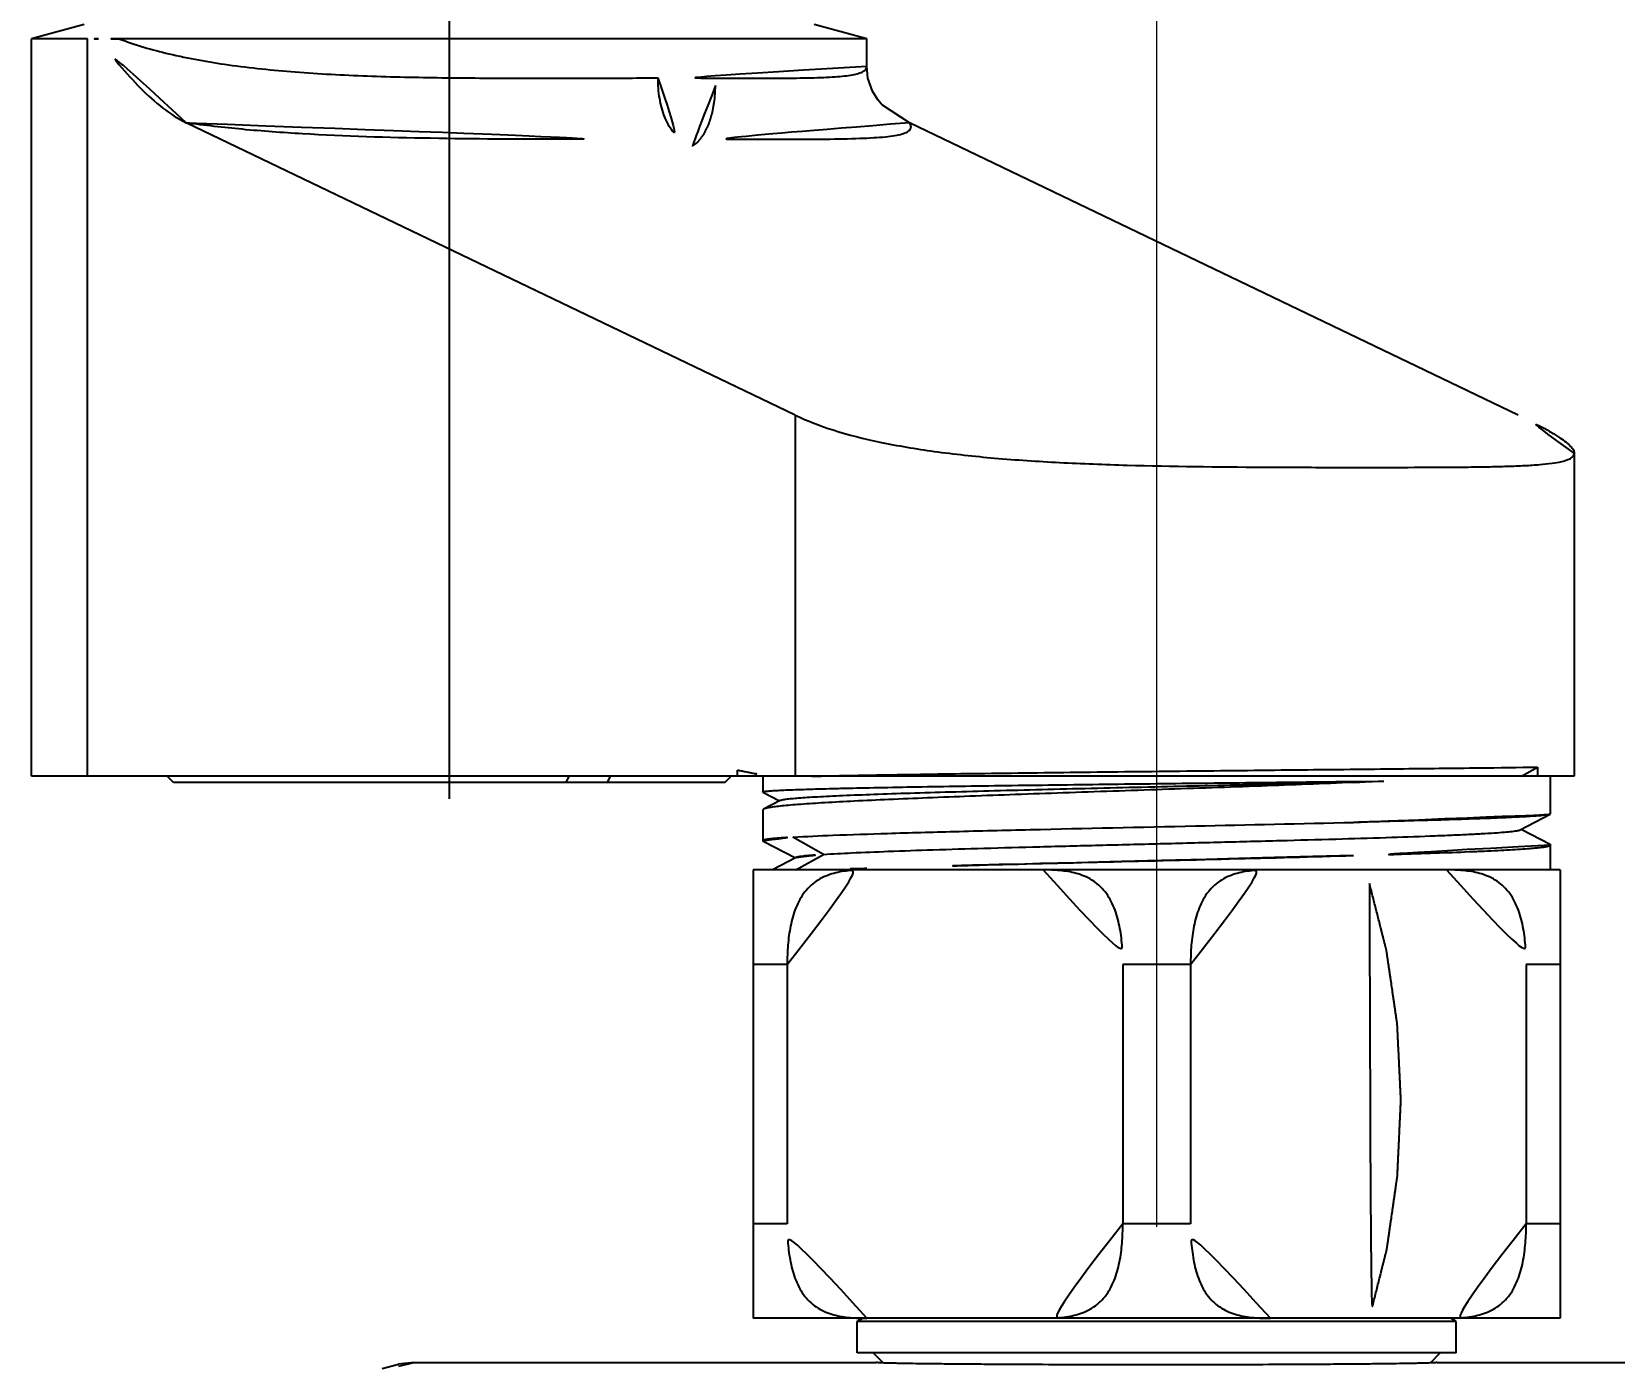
# Model space of a CAD drawing. Extents: x 16296660632 to 16296672895, y -37409619871 to -37409617326.
# Drawn here: x 16296672261.8 to 16296672312.1, y -37409617610.7 to -37409617568.3 of the extents above; entities that cross this region are included whole.
import ezdxf

# ---------------------------------------------------------------- set-up
doc = ezdxf.new("R2010")
doc.units = 0
doc.header["$LTSCALE"] = 10
doc.header["$MEASUREMENT"] = 0
doc.header["$PDMODE"] = 3
doc.header["$PDSIZE"] = -10
doc.linetypes.add('ACAD_ISO08W100', pattern=[36, 24, -3, 6, -3])
doc.layers.get('0').update_dxf_attribs({"linetype": 'CONTINUOUS'})
doc.layers.get('DEFPOINTS').update_dxf_attribs({"linetype": 'CONTINUOUS'})
doc.layers.add('06___PRT_ALL_SURFS', color=7, linetype='CONTINUOUS')
doc.styles.add('Daelim Dimension', font='')
doc.styles.get('Daelim Dimension').set_extended_font_data('나눔고딕')
doc.dimstyles.new('DEFAULT', dxfattribs={"dimscale": 2, "dimtxt": 2, "dimasz": 2, "dimexe": 0, "dimexo": 2, "dimgap": 1, "dimtad": 1, "dimdec": 1, "dimzin": 9, "dimdsep": 46, "dimtxsty": 'Daelim Dimension', "dimcen": 0.5, "dimclrd": 252, "dimclre": 252, "dimclrt": 3, "dimadec": 1, "dimazin": 0, "dimtfac": 1, "dimtdec": 1, "dimtix": 1, "dimtmove": 0, "dimatfit": 3, "dimfxl": 1, "dimtolj": 1, "dimtzin": 1, "dimlwd": 9, "dimlwe": 9, "dimarcsym": 0})

# ---------------------------------------------------------------- blocks, each defined once
blk = doc.blocks.new('*D26')
at = {"color": 5, "lineweight": 9, "transparency": 16777216}
for p, q in [((16296672297.5371, -37409617606.26368), (16296672297.5371, -37409617535.952713)), ((16296672301.5371, -37409617535.952713), (16296672443.5371, -37409617535.952713)), ((16296672447.5371, -37409617606.26368), (16296672447.5371, -37409617535.952713))]:
    blk.add_line(p, q, dxfattribs=at)
at = {"color": 5, "transparency": 16777216}
for points in [[(16296672301.5371, -37409617535.286049), (16296672301.5371, -37409617536.619377), (16296672297.5371, -37409617535.952713)], [(16296672443.5371, -37409617535.286049), (16296672443.5371, -37409617536.619377), (16296672447.5371, -37409617535.952713)]]:
    blk.add_solid(points, dxfattribs=at)
at = {"layer": 'DEFPOINTS', "color": 0, "transparency": 16777216}
for p in [(16296672447.5371, -37409617535.952713), (16296672297.5371, -37409617610.26368), (16296672447.5371, -37409617610.26368)]:
    blk.add_point(p, dxfattribs=at)
at = {"color": 7, "transparency": 16777216, "insert": (16296672372.5371, -37409617528.523529), "char_height": 10, "attachment_point": 5, "style": 'Daelim Dimension'}
blk.add_mtext('\\A1;150', dxfattribs=at)

msp = doc.modelspace()

# ---------------------------------------------------------------- linework, layer by layer
at = {"color": 1, "linetype": 'ACAD_ISO08W100'}
msp.add_line((16296672275.087099, -37409617526.616676), (16296672275.087099, -37409617592.68528), dxfattribs=at)
at = {"color": 7, "linetype": 'Continuous'}
for p, q in [((16296672263.612261, -37409617568.56131), (16296672261.837099, -37409617568.56131)), ((16296672288.337099, -37409617568.56131), (16296672264.606119, -37409617568.56131)), ((16296672288.337099, -37409617569.440086), (16296672288.337099, -37409617569.440308)), ((16296672284.236641, -37409617591.963676), (16296672284.236641, -37409617591.768639)), ((16296672309.112009, -37409617591.963676), (16296672309.622801, -37409617591.672157)), ((16296672309.622801, -37409617591.672157), (16296672309.622801, -37409617591.963676)), ((16296672310.786961, -37409617591.963676), (16296672261.837099, -37409617591.963676)), ((16296672266.337099, -37409617592.163681), (16296672266.1371, -37409617591.963676)), ((16296672283.83708, -37409617592.163681), (16296672266.33713, -37409617592.163681)), ((16296672278.79648, -37409617592.163681), (16296672278.896839, -37409617591.963676)), ((16296672280.195881, -37409617591.963676), (16296672280.09552, -37409617592.163681)), ((16296672283.837099, -37409617592.163681), (16296672284.0371, -37409617591.963676)), ((16296672303.7871, -37409617592.128197), (16296672304.74865, -37409617592.117363)), ((16296672285.042471, -37409617592.469414), (16296672285.0371, -37409617592.463821)), ((16296672285.042471, -37409617592.469414), (16296672285.56679, -37409617592.742477)), ((16296672285.5924, -37409617592.729118), (16296672285.059191, -37409617593.007202)), ((16296672285.059191, -37409617593.007202), (16296672285.0371, -37409617593.03019)), ((16296672309.07563, -37409617593.663933), (16296672310.027969, -37409617593.167793)), ((16296672310.027969, -37409617593.167793), (16296672310.0371, -37409617593.158272)), ((16296672286.961849, -37409617594.44368), (16296672285.992069, -37409617593.897079)), ((16296672310.021191, -37409617594.129173), (16296672309.102171, -37409617593.650108)), ((16296672285.04933, -37409617594.023163), (16296672285.0371, -37409617594.010368)), ((16296672285.04933, -37409617594.023163), (16296672286.073759, -37409617594.557007)), ((16296672310.021191, -37409617594.129173), (16296672310.0371, -37409617594.145737)), ((16296672286.100451, -37409617594.543098), (16296672285.34796, -37409617594.935249)), ((16296672286.089689, -37409617594.935249), (16296672286.961849, -37409617594.44368)), ((16296672288.33625, -37409617594.888603), (16296672288.262369, -37409617594.891167)), ((16296672310.02487, -37409617594.928162), (16296672310.0371, -37409617594.915413)), ((16296672284.737101, -37409617594.935249), (16296672284.737101, -37409617609.163681)), ((16296672310.337099, -37409617594.935249), (16296672284.737101, -37409617594.935249)), ((16296672310.011271, -37409617594.935249), (16296672310.02487, -37409617594.928162)), ((16296672310.337099, -37409617594.935249), (16296672310.337099, -37409617609.163681)), ((16296672285.81263, -37409617597.935249), (16296672284.737101, -37409617597.935249)), ((16296672285.81263, -37409617597.935249), (16296672285.81263, -37409617606.163673)), ((16296672296.461571, -37409617597.935249), (16296672296.461571, -37409617606.163673)), ((16296672298.612631, -37409617597.935249), (16296672296.461571, -37409617597.935249)), ((16296672298.612631, -37409617597.935249), (16296672298.612631, -37409617606.163673)), ((16296672309.26157, -37409617597.935249), (16296672309.26157, -37409617606.163673)), ((16296672310.337099, -37409617597.935249), (16296672309.26157, -37409617597.935249)), ((16296672285.81263, -37409617606.163681), (16296672284.737101, -37409617606.163681)), ((16296672298.612631, -37409617606.163681), (16296672296.461571, -37409617606.163681)), ((16296672310.337099, -37409617606.163681), (16296672309.26157, -37409617606.163681)), ((16296672310.337099, -37409617609.163681), (16296672284.737101, -37409617609.163681)), ((16296672288.0371, -37409617609.26368), (16296672288.20377, -37409617609.163681)), ((16296672288.0371, -37409617610.26368), (16296672288.0371, -37409617609.26368)), ((16296672307.0371, -37409617609.26368), (16296672288.0371, -37409617609.26368)), ((16296672307.0371, -37409617609.26368), (16296672306.87043, -37409617609.163681)), ((16296672307.0371, -37409617610.26368), (16296672307.0371, -37409617609.26368)), ((16296672307.0371, -37409617610.26368), (16296672288.0371, -37409617610.26368)), ((16296672288.85239, -37409617610.579063), (16296672288.5371, -37409617610.26368)), ((16296672306.221741, -37409617610.579117), (16296672306.5371, -37409617610.26368)), ((16296672272.956829, -37409617610.75444), (16296672273.479099, -37409617610.62352)), ((16296672273.964439, -37409617610.563637), (16296672273.47897, -37409617610.623657)), ((16296672273.493731, -37409617610.681793), (16296672273.964689, -37409617610.563599)), ((16296672273.964689, -37409617610.563599), (16296672288.636959, -37409617610.563599)), ((16296672306.437071, -37409617610.563606), (16296672306.43679, -37409617610.564217)), ((16296672306.436819, -37409617610.564217), (16296672306.437099, -37409617610.563606)), ((16296672306.437071, -37409617610.563606), (16296672438.63714, -37409617610.563606))]:
    msp.add_line(p, q, dxfattribs=at)
for centre, radius, start, end in [((16296672290.49078, -37409617275.12468), 317.313167, 272.40153974, 272.5753491), ((16296672294.18544, -37409617765.454628), 170.666268, 91.98891393, 92.37770031)]:
    msp.add_arc(centre, radius, start, end, dxfattribs=at)
for points, knots in [([(16296672264.606119, -37409617568.56131), (16296672265.122561, -37409617568.758713), (16296672266.271299, -37409617569.090981), (16296672268.146481, -37409617569.423531), (16296672270.2495, -37409617569.637604), (16296672272.511551, -37409617569.755371), (16296672274.85833, -37409617569.804916), (16296672277.212721, -37409617569.815132), (16296672279.498131, -37409617569.810043), (16296672280.990179, -37409617569.80761), (16296672281.712099, -37409617569.807587)], [0, 0, 0, 0, 0.096293447, 0.207539571, 0.331352129, 0.464212591, 0.601955959, 0.740136505, 0.874264661, 1, 1, 1, 1]), ([(16296672288.33708, -37409617569.440536), (16296672288.337061, -37409617569.455917), (16296672288.33238, -37409617569.487198), (16296672288.3097, -37409617569.530708), (16296672288.27265, -37409617569.569359), (16296672288.199169, -37409617569.619087), (16296672288.068661, -37409617569.668709), (16296672287.8706, -37409617569.712921), (16296672287.618589, -37409617569.747139), (16296672287.31348, -37409617569.772591), (16296672286.956091, -37409617569.790527), (16296672286.547899, -37409617569.802307), (16296672286.09059, -37409617569.809174), (16296672285.38846, -37409617569.813606), (16296672284.40436, -37409617569.812248), (16296672283.108021, -37409617569.808502), (16296672282.192751, -37409617569.807602), (16296672281.712099, -37409617569.807587)], [0, 0, 0, 0, 0.006847567, 0.013798348, 0.021502443, 0.030441131, 0.053092561, 0.083059031, 0.120728981, 0.166183779, 0.219331143, 0.280002582, 0.347959259, 0.422924583, 0.59256277, 0.786034984, 1, 1, 1, 1]), ([(16296672281.71209, -37409617569.807472), (16296672281.71209, -37409617570.026657), (16296672281.74621, -37409617570.448059), (16296672281.87533, -37409617570.945396), (16296672282.031151, -37409617571.284492), (16296672282.194799, -37409617571.54039), (16296672282.35799, -37409617571.694267), (16296672282.47863, -37409617571.752197)], [0, 0, 0, 0, 0.302426833, 0.580363323, 0.704057427, 0.815341845, 1, 1, 1, 1]), ([(16296672266.74202, -37409617571.229271), (16296672267.332609, -37409617571.313171), (16296672268.560049, -37409617571.452858), (16296672271.145041, -37409617571.64167), (16296672274.51626, -37409617571.739807), (16296672278.53364, -37409617571.756126), (16296672281.1945, -37409617571.752274), (16296672282.47879, -37409617571.752274)], [0, 0, 0, 0, 0.113575327, 0.235096958, 0.493392411, 0.755478983, 1, 1, 1, 1]), ([(16296672289.69169, -37409617571.229271), (16296672289.70426, -37409617571.247627), (16296672289.725109, -37409617571.283157), (16296672289.742531, -37409617571.338707), (16296672289.741261, -37409617571.391632), (16296672289.71994, -37409617571.439987), (16296672289.68029, -37409617571.482323), (16296672289.597139, -37409617571.537086), (16296672289.444811, -37409617571.590843), (16296672289.210239, -37409617571.639008), (16296672288.90686, -37409617571.67646), (16296672288.53558, -37409617571.70459), (16296672287.90807, -37409617571.733208), (16296672286.965759, -37409617571.74897), (16296672285.658871, -37409617571.753708), (16296672284.13623, -37409617571.752724), (16296672283.05201, -37409617571.752274), (16296672282.47879, -37409617571.752274)], [0, 0, 0, 0, 0.008883204, 0.016342648, 0.022956141, 0.029545765, 0.036956259, 0.045802872, 0.069066051, 0.100792041, 0.141395333, 0.190970493, 0.249423417, 0.392137997, 0.567162175, 0.771162843, 1, 1, 1, 1]), ([(16296672286.06226, -37409617580.506027), (16296672286.450899, -37409617580.692642), (16296672287.33601, -37409617581.024048), (16296672288.816031, -37409617581.395111), (16296672290.530319, -37409617581.680359), (16296672292.434999, -37409617581.88456), (16296672294.479481, -37409617582.018967), (16296672297.32102, -37409617582.125031), (16296672300.15896, -37409617582.155296), (16296672302.915001, -37409617582.163589), (16296672304.80164, -37409617582.164131), (16296672306.259859, -37409617582.161072), (16296672307.31632, -37409617582.153282), (16296672308.013241, -37409617582.143982), (16296672308.63953, -37409617582.129669), (16296672309.191031, -37409617582.10865), (16296672309.664061, -37409617582.079193), (16296672310.05596, -37409617582.039589), (16296672310.36421, -37409617581.987808), (16296672310.568041, -37409617581.929863), (16296672310.684469, -37409617581.869881), (16296672310.742611, -37409617581.823792), (16296672310.779261, -37409617581.770729), (16296672310.787109, -37409617581.731033), (16296672310.7871, -37409617581.712082)], [0, 0, 0, 0, 0.051680229, 0.112848283, 0.182696798, 0.259829781, 0.342396909, 0.428260878, 0.600670207, 0.682578582, 0.758648577, 0.826832175, 0.857383726, 0.885295537, 0.910381718, 0.932479266, 0.9514497, 0.967194517, 0.979663429, 0.988917138, 0.992426475, 0.995303017, 0.997728654, 1, 1, 1, 1]), ([(16296672310.7871, -37409617581.712082), (16296672310.78709, -37409617581.67701), (16296672310.757879, -37409617581.5951), (16296672310.663811, -37409617581.480881), (16296672310.51753, -37409617581.352654), (16296672310.31732, -37409617581.210457), (16296672310.063881, -37409617581.053322), (16296672309.62727, -37409617580.808319), (16296672309.268141, -37409617580.629051), (16296672309.01194, -37409617580.506027)], [0, 0, 0, 0, 0.04807539, 0.113788178, 0.20185678, 0.313869905, 0.450121636, 0.610425262, 1, 1, 1, 1]), ([(16296672284.236641, -37409617591.768639), (16296672284.33637, -37409617591.793648), (16296672284.73365, -37409617591.884872), (16296672285.13887, -37409617591.942398), (16296672285.442909, -37409617591.963676)], [0, 0, 0, 0, 0.252257738, 1, 1, 1, 1]), ([(16296672286.5979, -37409617591.963676), (16296672287.377729, -37409617591.945351), (16296672289.13751, -37409617591.913033), (16296672292.008961, -37409617591.871559), (16296672295.266239, -37409617591.831978), (16296672298.682011, -37409617591.794678), (16296672302.017891, -37409617591.760139), (16296672305.04101, -37409617591.728813), (16296672307.540421, -37409617591.700958), (16296672309.008101, -37409617591.682137), (16296672309.622801, -37409617591.672157)], [0, 0, 0, 0, 0.101625721, 0.229305975, 0.374140039, 0.526023719, 0.674349413, 0.808771168, 0.919905489, 1, 1, 1, 1]), ([(16296672285.0371, -37409617592.463821), (16296672285.0371, -37409617592.46077), (16296672285.04858, -37409617592.455009), (16296672285.067329, -37409617592.450409), (16296672285.10198, -37409617592.444168), (16296672285.14831, -37409617592.438454), (16296672285.208509, -37409617592.432411), (16296672285.31473, -37409617592.423767), (16296672285.48027, -37409617592.413406), (16296672285.71739, -37409617592.401711), (16296672286.005131, -37409617592.390038), (16296672286.34223, -37409617592.378403), (16296672286.72728, -37409617592.366837), (16296672287.158609, -37409617592.35537), (16296672287.820761, -37409617592.339523), (16296672288.74869, -37409617592.320389), (16296672289.97097, -37409617592.29863), (16296672291.32271, -37409617592.277328), (16296672292.780781, -37409617592.256531), (16296672294.32023, -37409617592.23629), (16296672295.914721, -37409617592.216637), (16296672298.071529, -37409617592.191353), (16296672300.698759, -37409617592.16217), (16296672302.782141, -37409617592.139427), (16296672303.7871, -37409617592.128197)], [0, 0, 0, 0, 0.000487389, 0.001608411, 0.003421314, 0.005934836, 0.009150536, 0.013067871, 0.022992604, 0.03566616, 0.051039751, 0.069047958, 0.089611941, 0.112648561, 0.138055679, 0.195540593, 0.261084445, 0.333568365, 0.411752534, 0.494299516, 0.579796458, 0.666782428, 0.839264069, 1, 1, 1, 1]), ([(16296672303.7871, -37409617592.159149), (16296672302.812241, -37409617592.200142), (16296672300.791071, -37409617592.277687), (16296672297.719379, -37409617592.385483), (16296672295.11727, -37409617592.474342), (16296672293.08021, -37409617592.54599), (16296672291.644039, -37409617592.59845), (16296672290.30303, -37409617592.650307), (16296672289.078859, -37409617592.701591), (16296672287.991289, -37409617592.75222), (16296672287.05789, -37409617592.8022), (16296672286.38361, -37409617592.845383), (16296672285.932501, -37409617592.880867), (16296672285.663481, -37409617592.905502), (16296672285.44252, -37409617592.929977), (16296672285.27, -37409617592.95372), (16296672285.147409, -37409617592.977432), (16296672285.081841, -37409617592.995407), (16296672285.059219, -37409617593.007202)], [0, 0, 0, 0, 0.156079843, 0.323551475, 0.491663903, 0.572566006, 0.649610069, 0.721553832, 0.787238288, 0.845605165, 0.895714203, 0.936762093, 0.953680037, 0.968100078, 0.979969907, 0.989251283, 0.995919142, 1, 1, 1, 1]), ([(16296672285.592409, -37409617592.729118), (16296672285.600479, -37409617592.724907), (16296672285.622009, -37409617592.717628), (16296672285.683001, -37409617592.703194), (16296672285.79351, -37409617592.686958), (16296672285.965891, -37409617592.668167), (16296672286.19104, -37409617592.649353), (16296672286.467739, -37409617592.630257), (16296672286.7948, -37409617592.611153), (16296672287.17065, -37409617592.59198), (16296672287.764139, -37409617592.565071), (16296672288.613251, -37409617592.532272), (16296672289.74964, -37409617592.494423), (16296672291.02725, -37409617592.456543), (16296672292.423241, -37409617592.418678), (16296672293.912901, -37409617592.380852), (16296672296.009979, -37409617592.330017), (16296672298.66361, -37409617592.268333), (16296672301.76104, -37409617592.195442), (16296672303.78286, -37409617592.144112), (16296672304.74865, -37409617592.117363)], [0, 0, 0, 0, 0.00142507, 0.003529837, 0.009815361, 0.018872543, 0.030673421, 0.045162292, 0.062276823, 0.081938378, 0.104054313, 0.15524302, 0.214910466, 0.281980748, 0.355256897, 0.43344238, 0.515164801, 0.683514828, 0.848809188, 1, 1, 1, 1]), ([(16296672303.7871, -37409617593.426804), (16296672304.224369, -37409617593.41613), (16296672305.059071, -37409617593.395111), (16296672306.244671, -37409617593.362556), (16296672307.292061, -37409617593.330353), (16296672308.07053, -37409617593.302673), (16296672308.61187, -37409617593.280144), (16296672308.9529, -37409617593.264198), (16296672309.24855, -37409617593.248383), (16296672309.49766, -37409617593.232674), (16296672309.69931, -37409617593.217262), (16296672309.852551, -37409617593.20195), (16296672309.949989, -37409617593.188873), (16296672310.002899, -37409617593.177116), (16296672310.02124, -37409617593.171272), (16296672310.02795, -37409617593.167793)], [0, 0, 0, 0, 0.209969814, 0.400819031, 0.569357906, 0.71299961, 0.774748998, 0.829447415, 0.876888451, 0.916876406, 0.949269392, 0.973950276, 0.990837675, 0.996369845, 1, 1, 1, 1]), ([(16296672285.03713, -37409617594.010368), (16296672285.037189, -37409617594.003441), (16296672285.06295, -37409617593.990303), (16296672285.105391, -37409617593.979713), (16296672285.18343, -37409617593.965393), (16296672285.287769, -37409617593.952179), (16296672285.423071, -37409617593.938164), (16296672285.58708, -37409617593.924294), (16296672285.780069, -37409617593.910278), (16296672285.918261, -37409617593.90152), (16296672285.992069, -37409617593.897079)], [0, 0, 0, 0, 0.021467411, 0.070583641, 0.149911577, 0.259734697, 0.400011474, 0.570496346, 0.770677961, 1, 1, 1, 1]), ([(16296672285.992069, -37409617593.897079), (16296672286.415529, -37409617593.871628), (16296672287.41716, -37409617593.827499), (16296672289.125139, -37409617593.769852), (16296672291.211901, -37409617593.712273), (16296672294.46769, -37409617593.633324), (16296672298.69165, -37409617593.542397), (16296672302.11297, -37409617593.46769), (16296672303.7871, -37409617593.426804)], [0, 0, 0, 0, 0.07149187, 0.168947823, 0.287999975, 0.423290734, 0.717785613, 1, 1, 1, 1]), ([(16296672286.961849, -37409617594.44368), (16296672287.25919, -37409617594.424156), (16296672287.946659, -37409617594.388634), (16296672289.105659, -37409617594.341438), (16296672290.506281, -37409617594.293877), (16296672292.108459, -37409617594.245987), (16296672293.86644, -37409617594.197983), (16296672295.730009, -37409617594.149887), (16296672297.646, -37409617594.101784), (16296672299.559811, -37409617594.053703), (16296672301.41696, -37409617594.005669), (16296672303.1647, -37409617593.957764), (16296672304.753481, -37409617593.910042), (16296672305.957161, -37409617593.868889), (16296672306.807341, -37409617593.835197), (16296672307.349581, -37409617593.81115), (16296672307.82243, -37409617593.787201), (16296672308.222639, -37409617593.763412), (16296672308.54738, -37409617593.739777), (16296672308.769739, -37409617593.719116), (16296672308.908079, -37409617593.70166), (16296672308.98214, -37409617593.68998), (16296672309.03598, -37409617593.678391), (16296672309.0651, -37409617593.669403), (16296672309.0756, -37409617593.663933)], [0, 0, 0, 0, 0.040389309, 0.093301007, 0.157227027, 0.230344733, 0.310566085, 0.395601863, 0.483026974, 0.570351099, 0.655090389, 0.734838933, 0.807337697, 0.870539087, 0.898086753, 0.922665644, 0.944108204, 0.962261618, 0.977006698, 0.988241645, 0.992523271, 0.995907769, 0.998394817, 1, 1, 1, 1]), ([(16296672310.0371, -37409617594.145737), (16296672310.0371, -37409617594.149948), (16296672310.028009, -37409617594.160057), (16296672309.9923, -37409617594.175003), (16296672309.913031, -37409617594.193359), (16296672309.78005, -37409617594.212997), (16296672309.594179, -37409617594.233559), (16296672309.35708, -37409617594.254173), (16296672309.0693, -37409617594.274918), (16296672308.732201, -37409617594.29567), (16296672308.347139, -37409617594.316429), (16296672307.915791, -37409617594.337158), (16296672307.253679, -37409617594.365952), (16296672306.325649, -37409617594.401123), (16296672305.103279, -37409617594.441689), (16296672304.240231, -37409617594.467499), (16296672303.7871, -37409617594.480553)], [0, 0, 0, 0, 0.002015908, 0.005644137, 0.018871465, 0.040387716, 0.070204864, 0.108216733, 0.154289573, 0.208229769, 0.269811116, 0.338786146, 0.414844298, 0.586893439, 0.783111899, 1, 1, 1, 1]), ([(16296672286.100451, -37409617594.543098), (16296672286.11128, -37409617594.537453), (16296672286.141439, -37409617594.528259), (16296672286.19726, -37409617594.516373), (16296672286.27424, -37409617594.504402), (16296672286.418289, -37409617594.486504), (16296672286.649839, -37409617594.465347), (16296672286.84889, -37409617594.451088), (16296672286.961849, -37409617594.44368)], [0, 0, 0, 0, 0.042180905, 0.107850632, 0.197400148, 0.310906048, 0.609125685, 1, 1, 1, 1]), ([(16296672303.7871, -37409617594.480553), (16296672302.473949, -37409617594.518372), (16296672299.760481, -37409617594.588364), (16296672295.7178, -37409617594.685493), (16296672291.88059, -37409617594.780838), (16296672289.44383, -37409617594.850288), (16296672288.33625, -37409617594.888603)], [0, 0, 0, 0, 0.254982527, 0.526846774, 0.784895058, 1, 1, 1, 1]), ([(16296672285.81263, -37409617597.935249), (16296672285.81263, -37409617597.731369), (16296672285.826269, -37409617597.324028), (16296672285.890921, -37409617596.818542), (16296672285.98481, -37409617596.424423), (16296672286.08098, -37409617596.139214), (16296672286.20746, -37409617595.870071), (16296672286.368389, -37409617595.626022), (16296672286.563881, -37409617595.417061), (16296672286.788549, -37409617595.250557), (16296672287.033239, -37409617595.127434), (16296672287.28915, -37409617595.042122), (16296672287.550591, -37409617594.986771), (16296672287.90213, -37409617594.943268), (16296672288.167629, -37409617594.935249), (16296672288.34425, -37409617594.935249)], [0, 0, 0, 0, 0.133569495, 0.266752404, 0.332994695, 0.398716315, 0.463601713, 0.527283288, 0.58943678, 0.650077171, 0.70950329, 0.768131763, 0.826319617, 0.884293298, 1, 1, 1, 1]), ([(16296672293.929951, -37409617594.935249), (16296672294.106569, -37409617594.935249), (16296672294.372061, -37409617594.943283), (16296672294.72357, -37409617594.986778), (16296672294.984949, -37409617595.042091), (16296672295.24078, -37409617595.127373), (16296672295.485411, -37409617595.25042), (16296672295.710119, -37409617595.416809), (16296672295.90556, -37409617595.625809), (16296672296.06662, -37409617595.869797), (16296672296.193119, -37409617596.138977), (16296672296.28936, -37409617596.42424), (16296672296.383261, -37409617596.818413), (16296672296.447929, -37409617597.323959), (16296672296.461571, -37409617597.731354), (16296672296.461571, -37409617597.935249)], [0, 0, 0, 0, 0.115706372, 0.173672657, 0.231847257, 0.290456593, 0.349858143, 0.410489835, 0.472646245, 0.536329939, 0.601235248, 0.666961701, 0.733217307, 0.866416559, 1, 1, 1, 1]), ([(16296672298.612631, -37409617597.935249), (16296672298.612631, -37409617597.731354), (16296672298.62628, -37409617597.323967), (16296672298.69092, -37409617596.818459), (16296672298.784849, -37409617596.424332), (16296672298.880989, -37409617596.139099), (16296672299.007549, -37409617595.86998), (16296672299.168449, -37409617595.625893), (16296672299.364019, -37409617595.416962), (16296672299.58868, -37409617595.250473), (16296672299.83334, -37409617595.127403), (16296672300.089199, -37409617595.042107), (16296672300.350599, -37409617594.986794), (16296672300.70212, -37409617594.943283), (16296672300.96763, -37409617594.935249), (16296672301.144251, -37409617594.935249)], [0, 0, 0, 0, 0.133580858, 0.266773685, 0.333016425, 0.398742397, 0.463625682, 0.527315409, 0.589477258, 0.650115707, 0.709527342, 0.768141547, 0.826320045, 0.88428951, 1, 1, 1, 1]), ([(16296672304.2871, -37409617595.363678), (16296672304.32095, -37409617595.496391), (16296672304.371731, -37409617595.695473), (16296672304.43943, -37409617595.960899), (16296672304.4902, -37409617596.159973), (16296672304.540979, -37409617596.359039), (16296672304.591749, -37409617596.558113), (16296672304.63406, -37409617596.724007), (16296672304.66791, -37409617596.85672), (16296672304.6933, -37409617596.956261), (16296672304.718691, -37409617597.055794), (16296672304.739849, -37409617597.138741), (16296672304.756769, -37409617597.205101), (16296672304.769461, -37409617597.254868), (16296672304.78216, -37409617597.304626), (16296672304.79274, -37409617597.346107), (16296672304.801201, -37409617597.379288), (16296672304.807541, -37409617597.404167), (16296672304.81283, -37409617597.424911), (16296672304.81707, -37409617597.441498), (16296672304.82024, -37409617597.453941), (16296672304.82288, -37409617597.46431), (16296672304.825001, -37409617597.472603), (16296672304.826321, -37409617597.477791), (16296672304.827379, -37409617597.481934), (16296672304.828039, -37409617597.484543), (16296672304.82851, -37409617597.486343), (16296672304.82876, -37409617597.487389), (16296672304.828899, -37409617597.488548), (16296672304.829121, -37409617597.48996), (16296672304.829611, -37409617597.493393), (16296672304.83037, -37409617597.498497), (16296672304.831369, -37409617597.505333), (16296672304.832371, -37409617597.512154), (16296672304.8337, -37409617597.521263), (16296672304.836029, -37409617597.537193), (16296672304.839371, -37409617597.559952), (16296672304.84337, -37409617597.587273), (16296672304.84737, -37409617597.614578), (16296672304.85137, -37409617597.641891), (16296672304.856701, -37409617597.678307), (16296672304.863371, -37409617597.723831), (16296672304.874041, -37409617597.796661), (16296672304.887369, -37409617597.887703), (16296672304.90337, -37409617597.996964), (16296672304.91938, -37409617598.106201), (16296672304.935381, -37409617598.215446), (16296672304.95138, -37409617598.324707), (16296672304.97271, -37409617598.470383), (16296672304.99938, -37409617598.652458), (16296672305.026051, -37409617598.834541), (16296672305.04739, -37409617598.980209), (16296672305.063391, -37409617599.089447), (16296672305.07939, -37409617599.198708), (16296672305.09539, -37409617599.307961), (16296672305.111389, -37409617599.417213), (16296672305.124729, -37409617599.508247), (16296672305.135389, -37409617599.581093), (16296672305.142059, -37409617599.626602), (16296672305.14739, -37409617599.663017), (16296672305.15139, -37409617599.690331), (16296672305.155399, -37409617599.717644), (16296672305.159401, -37409617599.744957), (16296672305.162729, -37409617599.767723), (16296672305.16506, -37409617599.783653), (16296672305.166401, -37409617599.792763), (16296672305.167391, -37409617599.799583), (16296672305.1684, -37409617599.806412), (16296672305.16914, -37409617599.811531), (16296672305.169649, -37409617599.814949), (16296672305.169849, -37409617599.816383), (16296672305.170031, -37409617599.817497), (16296672305.170111, -37409617599.818672), (16296672305.1702, -37409617599.820747), (16296672305.170349, -37409617599.823692), (16296672305.17058, -37409617599.828407), (16296672305.17086, -37409617599.83432), (16296672305.17132, -37409617599.843758), (16296672305.17189, -37409617599.85556), (16296672305.172569, -37409617599.869728), (16296672305.173491, -37409617599.888611), (16296672305.174629, -37409617599.912216), (16296672305.176001, -37409617599.940536), (16296672305.17783, -37409617599.978317), (16296672305.180111, -37409617600.025528), (16296672305.18285, -37409617600.082176), (16296672305.185591, -37409617600.13884), (16296672305.189251, -37409617600.214394), (16296672305.193821, -37409617600.308807), (16296672305.199301, -37409617600.422119), (16296672305.204781, -37409617600.535431), (16296672305.21209, -37409617600.686523), (16296672305.22123, -37409617600.875366), (16296672305.232189, -37409617601.10199), (16296672305.241329, -37409617601.290848), (16296672305.24864, -37409617601.441933), (16296672305.25412, -37409617601.555237), (16296672305.2596, -37409617601.668549), (16296672305.26417, -37409617601.762978), (16296672305.26783, -37409617601.838516), (16296672305.270571, -37409617601.895172), (16296672305.27331, -37409617601.951828), (16296672305.276051, -37409617602.008476), (16296672305.278339, -37409617602.055702), (16296672305.280161, -37409617602.093468), (16296672305.28153, -37409617602.121803), (16296672305.282669, -37409617602.145409), (16296672305.28359, -37409617602.164291), (16296672305.284269, -37409617602.178452), (16296672305.28496, -37409617602.192619), (16296672305.28553, -37409617602.204422), (16296672305.28599, -37409617602.213867), (16296672305.286329, -37409617602.220947), (16296672305.28661, -37409617602.226852), (16296672305.286819, -37409617602.23098), (16296672305.286921, -37409617602.233337), (16296672305.28706, -37409617602.235107), (16296672305.286921, -37409617602.236893), (16296672305.286831, -37409617602.239243), (16296672305.286631, -37409617602.243378), (16296672305.28636, -37409617602.249283), (16296672305.28603, -37409617602.256363), (16296672305.285601, -37409617602.265823), (16296672305.285049, -37409617602.277618), (16296672305.284401, -37409617602.291786), (16296672305.283739, -37409617602.305962), (16296672305.282869, -37409617602.324852), (16296672305.28178, -37409617602.348473), (16296672305.280479, -37409617602.376808), (16296672305.27873, -37409617602.414597), (16296672305.27655, -37409617602.46183), (16296672305.273939, -37409617602.518509), (16296672305.27132, -37409617602.575188), (16296672305.268709, -37409617602.631866), (16296672305.265221, -37409617602.707443), (16296672305.26086, -37409617602.80191), (16296672305.25563, -37409617602.915268), (16296672305.250401, -37409617603.028633), (16296672305.24342, -37409617603.179771), (16296672305.234699, -37409617603.368713), (16296672305.224239, -37409617603.595421), (16296672305.215521, -37409617603.784363), (16296672305.208549, -37409617603.935501), (16296672305.20332, -37409617604.048859), (16296672305.19808, -37409617604.162216), (16296672305.19372, -37409617604.256683), (16296672305.190241, -37409617604.33226), (16296672305.18762, -37409617604.388939), (16296672305.185011, -37409617604.445618), (16296672305.182831, -37409617604.492851), (16296672305.18108, -37409617604.53064), (16296672305.179779, -37409617604.558983), (16296672305.17868, -37409617604.582603), (16296672305.177811, -37409617604.601486), (16296672305.17716, -37409617604.615646), (16296672305.176611, -37409617604.627457), (16296672305.17618, -37409617604.636909), (16296672305.175911, -37409617604.642807), (16296672305.17569, -37409617604.647537), (16296672305.17555, -37409617604.65049), (16296672305.175461, -37409617604.652557), (16296672305.17539, -37409617604.653732), (16296672305.1752, -37409617604.654861), (16296672305.175011, -37409617604.656288), (16296672305.174509, -37409617604.659714), (16296672305.173771, -37409617604.664841), (16296672305.172791, -37409617604.671677), (16296672305.171801, -37409617604.678513), (16296672305.17049, -37409617604.68763), (16296672305.16819, -37409617604.703583), (16296672305.164909, -37409617604.726372), (16296672305.160971, -37409617604.753723), (16296672305.15703, -37409617604.781067), (16296672305.15309, -37409617604.808411), (16296672305.14784, -37409617604.844879), (16296672305.14127, -37409617604.890457), (16296672305.13076, -37409617604.963387), (16296672305.11763, -37409617605.054543), (16296672305.10187, -37409617605.163933), (16296672305.086109, -37409617605.273323), (16296672305.070351, -37409617605.382713), (16296672305.05459, -37409617605.492104), (16296672305.033581, -37409617605.637962), (16296672305.00732, -37409617605.820282), (16296672304.98105, -37409617606.002586), (16296672304.960039, -37409617606.148453), (16296672304.944281, -37409617606.257843), (16296672304.92852, -37409617606.367233), (16296672304.91276, -37409617606.476624), (16296672304.896999, -37409617606.586014), (16296672304.883869, -37409617606.67717), (16296672304.87336, -37409617606.750099), (16296672304.8668, -37409617606.795677), (16296672304.86154, -37409617606.832153), (16296672304.857599, -37409617606.859489), (16296672304.853661, -37409617606.886841), (16296672304.84972, -37409617606.914177), (16296672304.846439, -37409617606.936974), (16296672304.844139, -37409617606.952927), (16296672304.842831, -37409617606.962044), (16296672304.841841, -37409617606.96888), (16296672304.84086, -37409617606.975723), (16296672304.84012, -37409617606.980843), (16296672304.83963, -37409617606.984268), (16296672304.839411, -37409617606.985687), (16296672304.83927, -37409617606.986839), (16296672304.83902, -37409617606.987923), (16296672304.838539, -37409617606.989769), (16296672304.83787, -37409617606.992432), (16296672304.83679, -37409617606.996681), (16296672304.83544, -37409617607.001991), (16296672304.83329, -37409617607.010498), (16296672304.830589, -37409617607.021133), (16296672304.82736, -37409617607.033867), (16296672304.82304, -37409617607.05088), (16296672304.81765, -37409617607.072144), (16296672304.81118, -37409617607.097641), (16296672304.802549, -37409617607.131653), (16296672304.791771, -37409617607.174156), (16296672304.77883, -37409617607.225166), (16296672304.76589, -37409617607.276192), (16296672304.74864, -37409617607.344208), (16296672304.72707, -37409617607.42923), (16296672304.701191, -37409617607.531258), (16296672304.67531, -37409617607.633278), (16296672304.6408, -37409617607.769318), (16296672304.59767, -37409617607.939362), (16296672304.54591, -37409617608.14341), (16296672304.494141, -37409617608.347473), (16296672304.442381, -37409617608.551521), (16296672304.373369, -37409617608.823593), (16296672304.321609, -37409617609.027641), (16296672304.2871, -37409617609.163673)], [0, 0, 0, 0, 0.03125, 0.046875, 0.0625, 0.078125, 0.09375, 0.109375, 0.1171875, 0.125, 0.1328125, 0.140625, 0.14453125, 0.1484375, 0.15234375, 0.15625, 0.158203125, 0.16015625, 0.162109375, 0.163085938, 0.1640625, 0.165039062, 0.165527344, 0.166015625, 0.166259766, 0.166503906, 0.166625977, 0.166687012, 0.166748047, 0.166870117, 0.166992188, 0.167480469, 0.16796875, 0.168457031, 0.168945312, 0.169921875, 0.171875, 0.173828125, 0.17578125, 0.177734375, 0.1796875, 0.18359375, 0.1875, 0.1953125, 0.203125, 0.2109375, 0.21875, 0.2265625, 0.234375, 0.25, 0.265625, 0.2734375, 0.28125, 0.2890625, 0.296875, 0.3046875, 0.3125, 0.31640625, 0.3203125, 0.322265625, 0.32421875, 0.326171875, 0.328125, 0.330078125, 0.331054688, 0.331542969, 0.33203125, 0.332519531, 0.333007812, 0.333129883, 0.333251953, 0.333312988, 0.333374023, 0.333496094, 0.333740234, 0.333984375, 0.334472656, 0.334960938, 0.3359375, 0.336914062, 0.337890625, 0.33984375, 0.341796875, 0.34375, 0.34765625, 0.3515625, 0.35546875, 0.359375, 0.3671875, 0.375, 0.3828125, 0.390625, 0.40625, 0.421875, 0.4375, 0.4453125, 0.453125, 0.4609375, 0.46875, 0.47265625, 0.4765625, 0.48046875, 0.484375, 0.48828125, 0.490234375, 0.4921875, 0.494140625, 0.495117188, 0.49609375, 0.497070312, 0.498046875, 0.498535156, 0.499023438, 0.499511719, 0.499755859, 0.49987793, 0.5, 0.50012207, 0.500244141, 0.500488281, 0.500976562, 0.501464844, 0.501953125, 0.502929688, 0.50390625, 0.504882812, 0.505859375, 0.5078125, 0.509765625, 0.51171875, 0.515625, 0.51953125, 0.5234375, 0.52734375, 0.53125, 0.5390625, 0.546875, 0.5546875, 0.5625, 0.578125, 0.59375, 0.609375, 0.6171875, 0.625, 0.6328125, 0.640625, 0.64453125, 0.6484375, 0.65234375, 0.65625, 0.658203125, 0.66015625, 0.662109375, 0.663085938, 0.6640625, 0.665039062, 0.665527344, 0.666015625, 0.666259766, 0.666503906, 0.666625977, 0.666687012, 0.666748047, 0.666870117, 0.666992188, 0.667480469, 0.66796875, 0.668457031, 0.668945312, 0.669921875, 0.671875, 0.673828125, 0.67578125, 0.677734375, 0.6796875, 0.68359375, 0.6875, 0.6953125, 0.703125, 0.7109375, 0.71875, 0.7265625, 0.734375, 0.75, 0.765625, 0.7734375, 0.78125, 0.7890625, 0.796875, 0.8046875, 0.8125, 0.81640625, 0.8203125, 0.822265625, 0.82421875, 0.826171875, 0.828125, 0.830078125, 0.831054688, 0.831542969, 0.83203125, 0.832519531, 0.833007812, 0.833129883, 0.833251953, 0.833312988, 0.833374023, 0.833496094, 0.833740234, 0.833984375, 0.834472656, 0.834960938, 0.8359375, 0.836914062, 0.837890625, 0.83984375, 0.841796875, 0.84375, 0.84765625, 0.8515625, 0.85546875, 0.859375, 0.8671875, 0.875, 0.8828125, 0.890625, 0.90625, 0.921875, 0.9375, 0.953125, 0.96875, 1, 1, 1, 1]), ([(16296672306.72995, -37409617594.935249), (16296672306.90657, -37409617594.935249), (16296672307.172079, -37409617594.943283), (16296672307.5236, -37409617594.986794), (16296672307.785009, -37409617595.042107), (16296672308.040859, -37409617595.127403), (16296672308.285521, -37409617595.250473), (16296672308.51018, -37409617595.416962), (16296672308.70575, -37409617595.625893), (16296672308.86665, -37409617595.86998), (16296672308.99321, -37409617596.139099), (16296672309.08935, -37409617596.424332), (16296672309.183281, -37409617596.818459), (16296672309.247919, -37409617597.323967), (16296672309.26157, -37409617597.731354), (16296672309.26157, -37409617597.935249)], [0, 0, 0, 0, 0.115710533, 0.17368002, 0.231858534, 0.290472747, 0.349884391, 0.410522779, 0.472684713, 0.536374421, 0.601257665, 0.666983734, 0.733226405, 0.866419216, 1, 1, 1, 1]), ([(16296672310.00749, -37409617594.935226), (16296672310.00918, -37409617594.934669), (16296672310.015079, -37409617594.93261), (16296672310.020889, -37409617594.930222), (16296672310.024851, -37409617594.928162)], [0, 0, 0, 0, 0.285063257, 1, 1, 1, 1]), ([(16296672288.34425, -37409617609.163681), (16296672288.167629, -37409617609.163681), (16296672287.90213, -37409617609.155647), (16296672287.550579, -37409617609.112152), (16296672287.28915, -37409617609.056801), (16296672287.03323, -37409617608.971497), (16296672286.788549, -37409617608.848373), (16296672286.563881, -37409617608.681847), (16296672286.368389, -37409617608.4729), (16296672286.20746, -37409617608.228851), (16296672286.080971, -37409617607.959717), (16296672285.98481, -37409617607.6745), (16296672285.890921, -37409617607.28038), (16296672285.826269, -37409617606.774902), (16296672285.81263, -37409617606.367561), (16296672285.81263, -37409617606.163673)], [0, 0, 0, 0, 0.115706866, 0.173680701, 0.231868682, 0.290497562, 0.349924127, 0.410564331, 0.472717922, 0.536399532, 0.60128421, 0.667005999, 0.73324788, 0.866430615, 1, 1, 1, 1]), ([(16296672296.461571, -37409617606.163673), (16296672296.461571, -37409617606.367577), (16296672296.447929, -37409617606.774963), (16296672296.383261, -37409617607.280487), (16296672296.289351, -37409617607.674637), (16296672296.193159, -37409617607.959877), (16296672296.066641, -37409617608.229019), (16296672295.905701, -37409617608.473053), (16296672295.710239, -37409617608.681976), (16296672295.485571, -37409617608.848389), (16296672295.24095, -37409617608.971497), (16296672294.985081, -37409617609.056808), (16296672294.72365, -37409617609.112137), (16296672294.372101, -37409617609.155647), (16296672294.106581, -37409617609.163681), (16296672293.929951, -37409617609.163681)], [0, 0, 0, 0, 0.13358276, 0.26677821, 0.333026174, 0.398755336, 0.463644956, 0.527323987, 0.589470613, 0.650093261, 0.70950237, 0.768125429, 0.826311665, 0.884285733, 1, 1, 1, 1]), ([(16296672301.144251, -37409617609.163681), (16296672300.96763, -37409617609.163681), (16296672300.70212, -37409617609.155647), (16296672300.350599, -37409617609.112137), (16296672300.089199, -37409617609.056824), (16296672299.833349, -37409617608.971527), (16296672299.58869, -37409617608.848457), (16296672299.364031, -37409617608.681969), (16296672299.168461, -37409617608.473053), (16296672299.007549, -37409617608.228958), (16296672298.881001, -37409617607.959831), (16296672298.784849, -37409617607.674599), (16296672298.69092, -37409617607.280472), (16296672298.62628, -37409617606.774948), (16296672298.612631, -37409617606.367577), (16296672298.612631, -37409617606.163673)], [0, 0, 0, 0, 0.115710137, 0.173679376, 0.231857548, 0.290471255, 0.349882208, 0.410520997, 0.472682252, 0.536372596, 0.601256752, 0.666982888, 0.733226364, 0.86641932, 1, 1, 1, 1]), ([(16296672309.26157, -37409617606.163673), (16296672309.26157, -37409617606.367577), (16296672309.247919, -37409617606.774948), (16296672309.183281, -37409617607.280472), (16296672309.08935, -37409617607.674599), (16296672308.9932, -37409617607.959831), (16296672308.86665, -37409617608.228958), (16296672308.70574, -37409617608.473053), (16296672308.51018, -37409617608.681969), (16296672308.285509, -37409617608.848457), (16296672308.04085, -37409617608.971527), (16296672307.785, -37409617609.056824), (16296672307.5236, -37409617609.112137), (16296672307.172079, -37409617609.155647), (16296672306.90657, -37409617609.163681), (16296672306.72995, -37409617609.163681)], [0, 0, 0, 0, 0.133580755, 0.266773729, 0.333017274, 0.398743305, 0.463627518, 0.527317866, 0.589479044, 0.650117895, 0.709528836, 0.768142536, 0.826320691, 0.884289907, 1, 1, 1, 1]), ([(16296672306.43679, -37409617610.564217), (16296672306.4335, -37409617610.567833), (16296672306.41436, -37409617610.567741), (16296672306.381029, -37409617610.573486), (16296672306.323271, -37409617610.575737), (16296672306.246149, -37409617610.579918), (16296672306.147461, -37409617610.583321), (16296672306.028351, -37409617610.586998), (16296672305.8888, -37409617610.59053), (16296672305.66312, -37409617610.595497), (16296672305.33301, -37409617610.601318), (16296672304.88168, -37409617610.607689), (16296672304.35993, -37409617610.61367), (16296672303.772829, -37409617610.619186), (16296672303.125971, -37409617610.624207), (16296672302.16239, -37409617610.630333), (16296672300.85915, -37409617610.636177), (16296672299.21253, -37409617610.640381), (16296672297.501829, -37409617610.641762), (16296672295.7925, -37409617610.640266), (16296672294.149879, -37409617610.635963), (16296672292.851561, -37409617610.630013), (16296672291.893101, -37409617610.623817), (16296672291.2509, -37409617610.618767), (16296672290.66894, -37409617610.613197), (16296672290.152769, -37409617610.607178), (16296672289.70739, -37409617610.600777), (16296672289.382481, -37409617610.594933), (16296672289.161091, -37409617610.589958), (16296672289.02486, -37409617610.586388), (16296672288.909081, -37409617610.582787), (16296672288.813931, -37409617610.579163), (16296672288.73988, -37409617610.575546), (16296672288.69091, -37409617610.572327), (16296672288.66292, -37409617610.569603), (16296672288.648911, -37409617610.567772), (16296672288.641899, -37409617610.566223), (16296672288.636959, -37409617610.56469), (16296672288.636959, -37409617610.563599)], [0, 0, 0, 0, 0.000822402, 0.00282402, 0.006010373, 0.010376821, 0.01591721, 0.022620683, 0.030467624, 0.039437304, 0.060661666, 0.086101822, 0.115500808, 0.148586834, 0.185039178, 0.224507237, 0.310965382, 0.404652515, 0.501983245, 0.599236626, 0.692695501, 0.778785205, 0.818019841, 0.854210829, 0.887006462, 0.916092198, 0.941196522, 0.962065452, 0.97085239, 0.978513254, 0.985027316, 0.990375929, 0.994549977, 0.997543599, 0.998596425, 0.999353184, 0.999815791, 1, 1, 1, 1])]:
    msp.add_open_spline(points, degree=3, knots=knots, dxfattribs=at)
at = {"color": 81, "linetype": 'Continuous', "true_color": 0xa9ff6a}
msp.add_open_spline([(16296672283.5371, -37409617570.042824), (16296672283.535589, -37409617570.070084), (16296672283.532591, -37409617570.124619), (16296672283.52882, -37409617570.192787), (16296672283.52581, -37409617570.247322), (16296672283.52355, -37409617570.288231), (16296672283.521299, -37409617570.329132), (16296672283.519409, -37409617570.363213), (16296672283.51791, -37409617570.39048), (16296672283.516781, -37409617570.410927), (16296672283.515841, -37409617570.427979), (16296672283.515091, -37409617570.441612), (16296672283.514521, -37409617570.451843), (16296672283.51405, -37409617570.460358), (16296672283.51368, -37409617570.467171), (16296672283.513439, -37409617570.471443), (16296672283.51326, -37409617570.474854), (16296672283.513121, -37409617570.476967), (16296672283.513069, -37409617570.478683), (16296672283.512819, -37409617570.480339), (16296672283.5123, -37409617570.483223), (16296672283.5116, -37409617570.487343), (16296672283.51046, -37409617570.493927), (16296672283.50905, -37409617570.502159), (16296672283.506781, -37409617570.515343), (16296672283.503941, -37409617570.531799), (16296672283.50054, -37409617570.551559), (16296672283.497141, -37409617570.571327), (16296672283.49374, -37409617570.591087), (16296672283.489201, -37409617570.617432), (16296672283.48353, -37409617570.650368), (16296672283.47673, -37409617570.689903), (16296672283.469919, -37409617570.729424), (16296672283.464251, -37409617570.762352), (16296672283.459709, -37409617570.788696), (16296672283.45631, -37409617570.808456), (16296672283.452909, -37409617570.828217), (16296672283.449511, -37409617570.847992), (16296672283.446671, -37409617570.864464), (16296672283.444691, -37409617570.875977), (16296672283.44356, -37409617570.882568), (16296672283.442699, -37409617570.887512), (16296672283.441851, -37409617570.892464), (16296672283.44121, -37409617570.896156), (16296672283.44079, -37409617570.898628), (16296672283.440611, -37409617570.899651), (16296672283.440479, -37409617570.90049), (16296672283.440269, -37409617570.901237), (16296672283.439871, -37409617570.902496), (16296672283.43931, -37409617570.904343), (16296672283.43841, -37409617570.907249), (16296672283.437281, -37409617570.910896), (16296672283.43548, -37409617570.916733), (16296672283.433229, -37409617570.924026), (16296672283.430519, -37409617570.932777), (16296672283.42692, -37409617570.94445), (16296672283.422421, -37409617570.959038), (16296672283.417009, -37409617570.976547), (16296672283.4098, -37409617570.999893), (16296672283.400789, -37409617571.02906), (16296672283.38998, -37409617571.064072), (16296672283.379169, -37409617571.099083), (16296672283.368361, -37409617571.134087), (16296672283.35935, -37409617571.163269), (16296672283.35214, -37409617571.186607), (16296672283.346741, -37409617571.204117), (16296672283.34223, -37409617571.218697), (16296672283.338631, -37409617571.230377), (16296672283.33592, -37409617571.239128), (16296672283.33322, -37409617571.247879), (16296672283.330971, -37409617571.255173), (16296672283.32917, -37409617571.261009), (16296672283.328039, -37409617571.264664), (16296672283.327141, -37409617571.267578), (16296672283.32646, -37409617571.26976), (16296672283.325899, -37409617571.271584), (16296672283.32551, -37409617571.272873), (16296672283.325279, -37409617571.27359), (16296672283.32513, -37409617571.274162), (16296672283.324881, -37409617571.274597), (16296672283.324579, -37409617571.27523), (16296672283.324039, -37409617571.276314), (16296672283.32328, -37409617571.27787), (16296672283.322371, -37409617571.279739), (16296672283.32115, -37409617571.282227), (16296672283.31963, -37409617571.285339), (16296672283.31719, -37409617571.290314), (16296672283.31414, -37409617571.296539), (16296672283.31049, -37409617571.304008), (16296672283.306829, -37409617571.31147), (16296672283.30196, -37409617571.321426), (16296672283.29587, -37409617571.33387), (16296672283.288549, -37409617571.348801), (16296672283.278799, -37409617571.368713), (16296672283.266621, -37409617571.3936), (16296672283.252001, -37409617571.42347), (16296672283.23737, -37409617571.453331), (16296672283.22275, -37409617571.4832), (16296672283.21056, -37409617571.508087), (16296672283.200809, -37409617571.528), (16296672283.193501, -37409617571.542931), (16296672283.18741, -37409617571.555367), (16296672283.182541, -37409617571.565331), (16296672283.178881, -37409617571.572792), (16296672283.175831, -37409617571.579018), (16296672283.173401, -37409617571.583992), (16296672283.171869, -37409617571.587097), (16296672283.17065, -37409617571.5896), (16296672283.169889, -37409617571.591141), (16296672283.169359, -37409617571.592247), (16296672283.16905, -37409617571.592842), (16296672283.168671, -37409617571.593277), (16296672283.168221, -37409617571.593887), (16296672283.16748, -37409617571.594833), (16296672283.166571, -37409617571.596008), (16296672283.1651, -37409617571.597893), (16296672283.163271, -37409617571.60025), (16296672283.161079, -37409617571.603081), (16296672283.15815, -37409617571.606857), (16296672283.15303, -37409617571.613457), (16296672283.14571, -37409617571.622887), (16296672283.136921, -37409617571.634216), (16296672283.128139, -37409617571.645538), (16296672283.11935, -37409617571.65686), (16296672283.107639, -37409617571.671959), (16296672283.093, -37409617571.690826), (16296672283.07543, -37409617571.71347), (16296672283.057871, -37409617571.736107), (16296672283.043221, -37409617571.75499), (16296672283.031509, -37409617571.770081), (16296672283.02273, -37409617571.781403), (16296672283.013941, -37409617571.792717), (16296672283.005159, -37409617571.804047), (16296672282.997841, -37409617571.813477), (16296672282.99272, -37409617571.820091), (16296672282.98979, -37409617571.82386), (16296672282.987591, -37409617571.826691), (16296672282.98576, -37409617571.829048), (16296672282.984301, -37409617571.83094), (16296672282.983379, -37409617571.832123), (16296672282.982651, -37409617571.833061), (16296672282.982189, -37409617571.833641), (16296672282.981831, -37409617571.834137), (16296672282.98143, -37409617571.834473), (16296672282.980721, -37409617571.834976), (16296672282.9797, -37409617571.835716), (16296672282.978069, -37409617571.836906), (16296672282.97604, -37409617571.838387), (16296672282.97278, -37409617571.840767), (16296672282.96871, -37409617571.843727), (16296672282.963831, -37409617571.847298), (16296672282.957319, -37409617571.852051), (16296672282.949181, -37409617571.857986), (16296672282.939409, -37409617571.865097), (16296672282.92638, -37409617571.874603), (16296672282.910101, -37409617571.886467), (16296672282.89057, -37409617571.900719), (16296672282.871031, -37409617571.91497), (16296672282.84499, -37409617571.93396), (16296672282.812429, -37409617571.95771), (16296672282.786381, -37409617571.9767), (16296672282.77335, -37409617571.986198)], degree=3, knots=[0, 0, 0, 0, 0.03125, 0.0625, 0.078125, 0.09375, 0.109375, 0.125, 0.1328125, 0.140625, 0.1484375, 0.15234375, 0.15625, 0.16015625, 0.162109375, 0.1640625, 0.165039062, 0.166015625, 0.166503906, 0.166992188, 0.16796875, 0.169921875, 0.171875, 0.17578125, 0.1796875, 0.1875, 0.1953125, 0.203125, 0.2109375, 0.21875, 0.234375, 0.25, 0.265625, 0.28125, 0.2890625, 0.296875, 0.3046875, 0.3125, 0.3203125, 0.32421875, 0.326171875, 0.328125, 0.330078125, 0.33203125, 0.332519531, 0.333007812, 0.333251953, 0.333496094, 0.333984375, 0.334960938, 0.3359375, 0.337890625, 0.33984375, 0.34375, 0.34765625, 0.3515625, 0.359375, 0.3671875, 0.375, 0.390625, 0.40625, 0.421875, 0.4375, 0.453125, 0.4609375, 0.46875, 0.4765625, 0.48046875, 0.484375, 0.48828125, 0.4921875, 0.494140625, 0.49609375, 0.497070312, 0.498046875, 0.499023438, 0.499511719, 0.499755859, 0.5, 0.500244141, 0.500488281, 0.500976562, 0.501953125, 0.502929688, 0.50390625, 0.505859375, 0.5078125, 0.51171875, 0.515625, 0.51953125, 0.5234375, 0.53125, 0.5390625, 0.546875, 0.5625, 0.578125, 0.59375, 0.609375, 0.625, 0.6328125, 0.640625, 0.6484375, 0.65234375, 0.65625, 0.66015625, 0.662109375, 0.6640625, 0.665039062, 0.666015625, 0.666503906, 0.666748047, 0.666992188, 0.667480469, 0.66796875, 0.668945312, 0.669921875, 0.671875, 0.673828125, 0.67578125, 0.6796875, 0.6875, 0.6953125, 0.703125, 0.7109375, 0.71875, 0.734375, 0.75, 0.765625, 0.78125, 0.7890625, 0.796875, 0.8046875, 0.8125, 0.8203125, 0.82421875, 0.826171875, 0.828125, 0.830078125, 0.831054688, 0.83203125, 0.832519531, 0.833007812, 0.833251953, 0.833496094, 0.833984375, 0.834960938, 0.8359375, 0.837890625, 0.83984375, 0.84375, 0.84765625, 0.8515625, 0.859375, 0.8671875, 0.875, 0.890625, 0.90625, 0.921875, 0.9375, 0.96875, 1, 1, 1, 1], dxfattribs=at)
at = {"layer": '06___PRT_ALL_SURFS', "color": 7, "linetype": 'Continuous'}
for p, q in [((16296672263.507681, -37409617568.113678), (16296672261.837099, -37409617568.56131)), ((16296672288.337099, -37409617568.56131), (16296672286.666519, -37409617568.113678)), ((16296672261.837099, -37409617591.963676), (16296672261.837099, -37409617568.56131)), ((16296672263.612261, -37409617591.963676), (16296672263.612261, -37409617568.56131)), ((16296672288.337099, -37409617569.431877), (16296672288.337099, -37409617568.56131)), ((16296672289.692169, -37409617571.2295), (16296672288.83882, -37409617570.672783)), ((16296672286.06226, -37409617580.506027), (16296672266.742491, -37409617571.2295)), ((16296672309.01194, -37409617580.506027), (16296672289.692169, -37409617571.2295)), ((16296672286.06226, -37409617580.506027), (16296672286.06226, -37409617591.963676)), ((16296672310.7871, -37409617581.711319), (16296672310.7871, -37409617591.963676)), ((16296672285.0371, -37409617591.963676), (16296672285.0371, -37409617592.463837)), ((16296672310.0371, -37409617593.158287), (16296672310.0371, -37409617591.963676)), ((16296672285.0371, -37409617593.030182), (16296672285.0371, -37409617594.010406)), ((16296672310.0371, -37409617594.915413), (16296672310.0371, -37409617594.145737))]:
    msp.add_line(p, q, dxfattribs=at)
msp.add_lwpolyline([(16296672288.83881, -37409617570.672829), (16296672288.806141, -37409617570.643219), (16296672288.68325, -37409617570.50354), (16296672288.516121, -37409617570.230164), (16296672288.375099, -37409617569.813393), (16296672288.337099, -37409617569.440529)], dxfattribs=at)
for centre, radius, start, end in [((16296672263.612101, -37409617580.945969), 12.384658, 88.4001083, 89.999235), ((16296672264.56229, -37409617606.196983), 37.635699, 89.9331188, 90.9202033)]:
    msp.add_arc(centre, radius, start, end, dxfattribs=at)
msp.add_open_spline([(16296672266.742491, -37409617571.2295), (16296672266.47986, -37409617571.103394), (16296672265.96813, -37409617570.766121), (16296672265.269369, -37409617570.129631), (16296672264.597441, -37409617569.383392), (16296672264.17067, -37409617568.844917), (16296672263.95788, -37409617568.566132)], degree=3, knots=[0, 0, 0, 0, 0.225089277, 0.46933654, 0.729038465, 1, 1, 1, 1], dxfattribs=at)

# ---------------------------------------------------------------- dimensions: what is measured, and where the dimension line sits
dim = msp.add_linear_dim(base=(16296672447.5371, -37409617535.952713), p1=(16296672297.5371, -37409617610.26368), p2=(16296672447.5371, -37409617610.26368), dimstyle='DEFAULT', override={"dimtxt": 5, "dimclrd": 5, "dimclre": 5, "dimclrt": 7})
dim.commit()
dim.dimension.update_dxf_attribs({"geometry": '*D26', "text_midpoint": (16296672372.5371, -37409617528.523529)})

doc.saveas('drawing.dxf')
